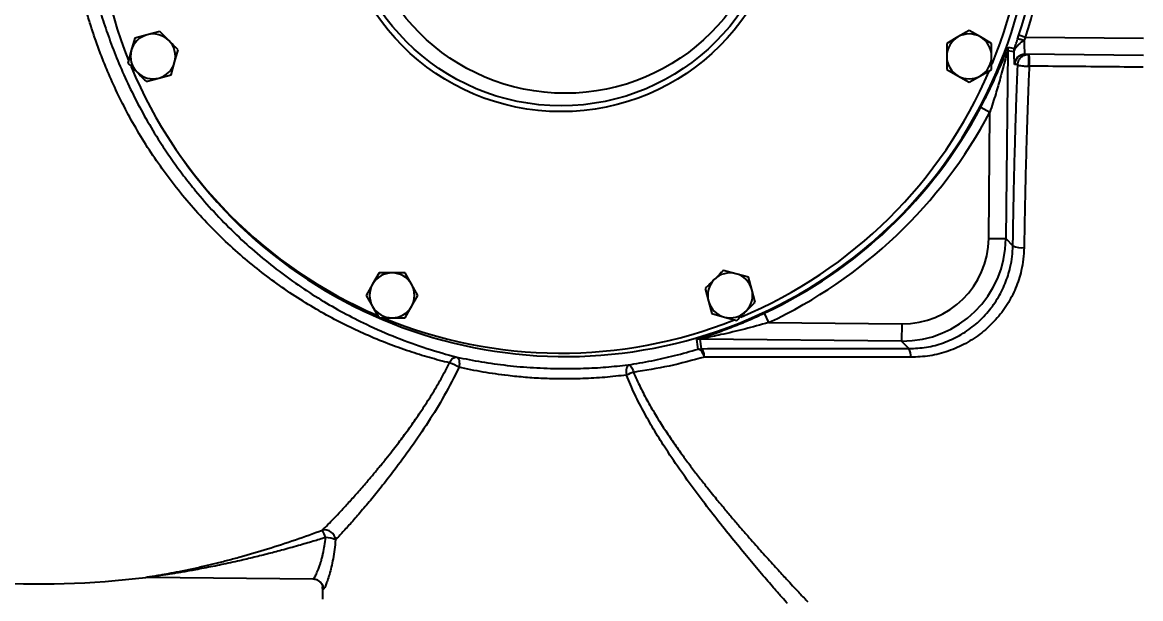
# Model space of a CAD drawing. Header units: millimetres. Extents: x 1486 to 4728, y 464 to 2757.
# Drawn here: x 2754.1 to 3078.2, y 871.5 to 1038.6 of the extents above; entities that cross this region are included whole.
import ezdxf

# ---------------------------------------------------------------- set-up
doc = ezdxf.new("R2010")
doc.units = ezdxf.units.MM
doc.layers.add('AM_5', color=3, linetype='Continuous', lineweight=25)
doc.styles.add('SLDTEXTSTYLE1', font='txt.shx', dxfattribs={"width": 0.7, "bigfont": 'gbcbig.shx'})
doc.dimstyles.new('SLDDIMSTYLE12$0', dxfattribs={"dimtxt": 12, "dimasz": 10, "dimexe": 0, "dimexo": 0.0625, "dimgap": 0.875, "dimtad": 1, "dimdec": 1, "dimlfac": 1.8, "dimrnd": 1e-09, "dimzin": 12, "dimdsep": 46, "dimtxsty": 'SLDTEXTSTYLE1', "dimcen": 0.09, "dimdle": 8.16, "dimclrd": 3, "dimclre": 3, "dimadec": 0, "dimazin": 3, "dimtfac": 1, "dimtdec": 1, "dimtofl": 0, "dimtmove": 0, "dimatfit": 3, "dimfxl": 0, "dimfrac": 2, "dimtolj": 1, "dimlwd": 5, "dimlwe": 5, "dimarcsym": 0})

# ---------------------------------------------------------------- blocks, each defined once
blk = doc.blocks.new('*D60')
at = {"layer": 'AM_5', "color": 3, "lineweight": 5, "transparency": 16777216}
blk.add_line((2394.29, 989.73), (2394.29, 1292.28), dxfattribs=at)
at = {"layer": 'AM_5', "color": 3, "linetype": 'Continuous', "lineweight": 5, "transparency": 16777216}
for p, q in [((2404.29, 1292.28), (2901.41, 1292.28)), ((2911.41, 1077.73), (2911.41, 1292.28))]:
    blk.add_line(p, q, dxfattribs=at)
at = {"layer": 'AM_5', "color": 3, "transparency": 16777216}
for points in [[(2404.29, 1293.94), (2404.29, 1290.61), (2394.29, 1292.28)], [(2901.41, 1293.94), (2901.41, 1290.61), (2911.41, 1292.28)]]:
    blk.add_solid(points, dxfattribs=at)
at = {"layer": 'Defpoints', "color": 0, "transparency": 16777216}
for p in [(2911.41, 1292.28), (2911.41, 1077.67), (2394.29, 989.67)]:
    blk.add_point(p, dxfattribs=at)
at = {"layer": 'AM_5', "color": 0, "transparency": 16777216, "insert": (2590.74, 1306.87), "char_height": 12, "width": 2.3333, "attachment_point": 5, "style": 'SLDTEXTSTYLE1'}
blk.add_mtext('\\A1;{\\H2.28571x;520}', dxfattribs=at)
blk = doc.blocks.new('*D56')
at = {"layer": 'AM_5', "color": 3, "lineweight": 5, "transparency": 16777216}
blk.add_line((2911.34, 1077.67), (2636.54, 1077.67), dxfattribs=at)
at = {"layer": 'AM_5', "color": 3, "linetype": 'Continuous', "lineweight": 5, "transparency": 16777216}
for p, q in [((2636.54, 1067.67), (2636.54, 748.79)), ((2909.45, 738.79), (2636.54, 738.79))]:
    blk.add_line(p, q, dxfattribs=at)
at = {"layer": 'AM_5', "color": 3, "transparency": 16777216}
for points in [[(2634.87, 1067.67), (2638.2, 1067.67), (2636.54, 1077.67)], [(2634.87, 748.79), (2638.2, 748.79), (2636.54, 738.79)]]:
    blk.add_solid(points, dxfattribs=at)
at = {"layer": 'Defpoints', "color": 0, "transparency": 16777216}
for p in [(2911.41, 1077.67), (2636.54, 738.79), (2909.51, 738.79)]:
    blk.add_point(p, dxfattribs=at)
at = {"layer": 'AM_5', "color": 0, "transparency": 16777216, "insert": (2621.95, 886.35), "char_height": 12, "attachment_point": 5, "rotation": 90, "style": 'SLDTEXTSTYLE1'}
blk.add_mtext('\\A1;{\\H2.28571x;340}', dxfattribs=at)

msp = doc.modelspace()

# ---------------------------------------------------------------- linework, layer by layer
at = {"color": 7, "linetype": 'Continuous', "lineweight": 25}
for p, q in [((2786.673, 1033.99), (2785.701, 1030.365)), ((2790.298, 1034.962), (2786.673, 1033.99)), ((2793.923, 1035.933), (2790.298, 1034.962)), ((3025.243, 1034.312), (3021.993, 1032.436)), ((3028.493, 1036.189), (3025.243, 1034.312)), ((3031.743, 1034.312), (3028.493, 1036.189)), ((3034.993, 1032.436), (3031.743, 1034.312)), ((3042.513, 1033.663), (3042.918, 1034.902)), ((3042.918, 1034.902), (3044.819, 1034.284)), ((3044.819, 1034.284), (3044.411, 1033.387)), ((3044.819, 1034.284), (3079.009, 1033.967)), ((2798.258, 1027.001), (2799.23, 1030.626)), ((2785.701, 1030.365), (2784.73, 1026.74)), ((3039.642, 1030.338), (3039.138, 975.866)), ((3041.42, 1030.019), (3039.642, 1030.338)), ((3078.963, 1028.968), (3044.648, 1029.285)), ((2797.287, 1023.376), (2798.258, 1027.001)), ((3021.993, 1024.93), (3025.243, 1023.054)), ((3031.743, 1023.054), (3034.993, 1024.93)), ((3042.574, 1026.304), (3041.622, 1026.313)), ((3045.701, 1025.848), (3045.879, 1025.849)), ((2790.037, 1021.433), (2793.662, 1022.405)), ((2793.662, 1022.405), (2797.287, 1023.376)), ((3025.243, 1023.054), (3028.493, 1021.177)), ((3028.493, 1021.177), (3031.743, 1023.054)), ((3031.83, 1013.934), (3034.48, 1012.531)), ((3034.141, 975.912), (3034.48, 1012.531)), ((3034.141, 975.912), (3039.138, 975.866)), ((3039.138, 975.866), (3041.153, 973.813)), ((2857.5, 965.91), (2855.624, 962.66)), ((2866.882, 962.66), (2865.006, 965.91)), ((2960.902, 965.688), (2957.277, 966.66)), ((2964.527, 964.717), (2960.902, 965.688)), ((2855.624, 962.66), (2853.747, 959.41)), ((2868.759, 959.41), (2866.882, 962.66)), ((2965.499, 961.092), (2964.527, 964.717)), ((2853.747, 959.41), (2855.624, 956.16)), ((2866.882, 956.16), (2868.759, 959.41)), ((2951.97, 961.353), (2952.941, 957.728)), ((2966.47, 957.467), (2965.499, 961.092)), ((2855.624, 956.16), (2857.5, 952.91)), ((2865.006, 952.91), (2866.882, 956.16)), ((2952.941, 957.728), (2953.913, 954.103)), ((2953.913, 954.103), (2957.538, 953.131)), ((2957.538, 953.131), (2961.163, 952.16)), ((2969.094, 954.233), (2970.364, 951.517)), ((2970.364, 951.517), (3008.926, 951.16)), ((3008.926, 951.16), (3008.88, 946.163)), ((2949.55, 946.585), (2949.599, 946.617)), ((3008.88, 946.163), (2950.415, 946.704)), ((2950.415, 946.704), (2950.793, 943.954)), ((2949.935, 943.837), (2950.793, 943.954)), ((3011.037, 943.966), (3008.88, 946.163)), ((2789.867, 877.658), (2790.262, 877.681)), ((2790.262, 877.681), (2838.333, 877.236)), ((2838.333, 877.236), (2838.989, 877.148)), ((2841.135, 874.923), (2841.102, 871.308))]:
    msp.add_line(p, q, dxfattribs=at)
at = {"color": 7, "linetype": 'Continuous', "lineweight": 25, "flags": 128}
for points in [[(2951.775, 941.525), (2951.586, 942.026), (2951.37, 942.492), (2951.134, 942.908), (2950.886, 943.26), (2950.634, 943.536), (2950.386, 943.728), (2950.151, 943.83), (2949.935, 943.837)], [(2880.036, 941.489), (2880.244, 941.374), (2880.423, 941.167), (2880.568, 940.875), (2880.674, 940.508), (2880.736, 940.078), (2880.754, 939.598), (2880.727, 939.085), (2880.655, 938.556)], [(2929.636, 939.262), (2929.858, 939.235), (2930.084, 939.127), (2930.309, 938.941), (2930.527, 938.683), (2930.73, 938.36), (2930.915, 937.981), (2931.075, 937.555), (2931.206, 937.095)]]:
    msp.add_lwpolyline(points, dxfattribs=at)
at = {"color": 7, "linetype": 'Continuous', "lineweight": 25}
for centre, radius in [((2910.237, 1077.667), 65), ((2910.237, 1077.667), 63.318), ((2911.406, 1077.667), 59.677)]:
    msp.add_circle(centre, radius, dxfattribs=at)
for centre, radius, start, end in [((2911.406, 1077.667), 135.984, 212.60173, 21.68503), ((2910.237, 1077.667), 135, 337.69714, 21.79497), ((2911.406, 1077.667), 138.29, 341.98662, 17.99488), ((2911.406, 1077.667), 140.289, 341.98662, 17.99488), ((2910.237, 1077.667), 135, 180, 201.81807), ((2791.98, 1028.683), 6.5, 105, 165), ((2791.98, 1028.683), 6.5, 45, 105), ((3028.493, 1028.683), 6.5, 120, 180), ((3028.493, 1028.683), 6.5, 60, 120), ((3028.493, 1028.683), 6.5, 0, 60), ((2791.98, 1028.683), 6.5, 345, 45), ((3042.644, 1030.31), 3.002, 160.16978, 179.45781), ((3324.654, 2584.815), 1579.383, 259.610153, 259.675889), ((3042.119, 1030.87), 0.533, 165.65502, 200.31928), ((2791.98, 1028.683), 6.5, 165, 225), ((3028.493, 1028.683), 6.5, 180, 240), ((3028.493, 1028.683), 6.5, 300, 0), ((3044.621, 1026.286), 2.999, 89.48721, 179.4872), ((3018.88, 1027.427), 26.868, 356.6307, 3.94416), ((3037.984, 1027.252), 8.019, 349.92227, 14.61049), ((2910.237, 1077.667), 135, 202.64746, 246.75913), ((2791.98, 1028.683), 6.5, 225, 285), ((2791.98, 1028.683), 6.5, 285, 345), ((2910.237, 1077.667), 135, 292.70574, 336.77891), ((3028.493, 1028.683), 6.5, 240, 300), ((2911.406, 1077.667), 136.249, 295.04967, 332.11054), ((2911.406, 1077.667), 139.247, 295.04967, 332.11054), ((3043.677, 978.865), 5.648, 243.45041, 277.40401), ((2861.253, 959.41), 6.5, 90, 150), ((2861.253, 959.41), 6.5, 30, 90), ((2959.22, 959.41), 6.5, 75, 135), ((2959.22, 959.41), 6.5, 15, 75), ((2861.253, 959.41), 6.5, 150, 210), ((2861.253, 959.41), 6.5, 330, 30), ((2959.22, 959.41), 6.5, 135, 195), ((2959.22, 959.41), 6.5, 315, 15), ((2861.253, 959.41), 6.5, 210, 270), ((2861.253, 959.41), 6.5, 270, 330), ((2959.22, 959.41), 6.5, 195, 255), ((2910.237, 1077.667), 135, 247.60479, 291.73669), ((2959.22, 959.41), 6.5, 255, 315), ((2950.388, 943.702), 3.002, 89.48008, 106.21435), ((1133.468, 690.561), 1834.04, 7.937744, 8.024427), ((3007.482, 941.953), 4.085, 352.91867, 29.51419), ((2880.144, 939.205), 2.287, 92.71565, 164.62279), ((2873.749, 927.182), 13.306, 58.73412, 71.64587), ((2932.512, 937.314), 3.474, 145.88089, 197.01279), ((2939.467, 913.256), 25.229, 109.11281, 114.03823), ((2841.707, 888.238), 3.172, 5.50724, 102.02368), ((2831.036, 885.435), 11.622, 18.95037, 30.53824), ((2841.892, 882.268), 6.943, 64.65692, 88.87872), ((2758.977, 1128.051), 252.291, 266.28025, 277.03387)]:
    msp.add_arc(centre, radius, start, end, dxfattribs=at)
for centre, major_axis, ratio, start_param, end_param in [((3044.694, 1034.285), (0.046, 5), 0.0558732, 1.7519417, 3.1415927), ((3041.696, 1034.313), (0.074, 8), 0.0349208, 2.1376065, 3.1415927), ((3009.127, 976.174), (-21.033, 21.426), 0.9991879, 2.3568035, 3.9263818), ((3009.127, 976.174), (-17.535, 17.862), 0.9987828, 2.3568035, 3.9263818)]:
    msp.add_ellipse(centre, major_axis=major_axis, ratio=ratio, start_param=start_param, end_param=end_param, dxfattribs=at)
for points, knots in [([(2769.301, 1067.467), (2769.348, 1067.9), (2769.47, 1069.036), (2769.783, 1069.526), (2770.192, 1069.068), (2770.682, 1067.359), (2771.286, 1064.48), (2772.007, 1060.776), (2772.861, 1056.616), (2773.831, 1052.268), (2775.051, 1047.373), (2776.579, 1041.956), (2778.457, 1036.11), (2780.742, 1029.874), (2783.472, 1023.34), (2786.677, 1016.603), (2790.366, 1009.77), (2794.063, 1003.718), (2797.601, 998.483), (2800.84, 994.054), (2804.815, 989.029), (2809.653, 983.474), (2815.374, 977.613), (2821.417, 972.085), (2827.63, 967.01), (2834.065, 962.324), (2840.555, 958.117), (2847.165, 954.316), (2854.485, 950.596), (2862.588, 947.075), (2871.38, 943.881), (2877.148, 942.287), (2880.036, 941.489)], [0, 0, 0, 0, 0.0260755, 0.068472, 0.110802, 0.1531098, 0.1954668, 0.2377341, 0.2695275, 0.3011026, 0.332991, 0.3646388, 0.3963559, 0.4278961, 0.4596743, 0.4914516, 0.523018, 0.5548504, 0.5758832, 0.5971224, 0.6186428, 0.6500297, 0.6821661, 0.7136009, 0.745887, 0.7773261, 0.8096086, 0.8409322, 0.8729902, 0.9148954, 0.957384, 1, 1, 1, 1]), ([(2818.044, 970.526), (2816.118, 972.231), (2812.293, 975.617), (2806.876, 981.108), (2801.724, 986.876), (2796.899, 992.914), (2792.439, 999.148), (2788.393, 1005.475), (2784.766, 1011.843), (2781.547, 1018.205), (2779, 1023.894), (2776.981, 1028.916), (2775.393, 1033.249), (2773.991, 1037.452), (2772.791, 1041.406), (2771.751, 1045.165), (2770.878, 1048.606), (2770.126, 1051.821), (2769.541, 1054.504), (2769.065, 1056.798), (2768.682, 1058.699), (2768.342, 1060.404), (2768.037, 1061.914), (2767.715, 1063.432), (2767.379, 1064.849), (2767.041, 1065.841), (2766.818, 1066.284), (2766.719, 1066.171), (2766.713, 1066.163)], [0, 0, 0, 0, 0.0480954, 0.0954717, 0.1424738, 0.1905592, 0.2379894, 0.2849148, 0.3322397, 0.3795362, 0.4272326, 0.4621107, 0.4977858, 0.5328379, 0.5690464, 0.6037861, 0.6400248, 0.6744622, 0.710758, 0.7382559, 0.7672237, 0.7957038, 0.8238511, 0.8536795, 0.8978242, 0.9453463, 0.9962478, 1, 1, 1, 1]), ([(2796.576, 1033.279), (2795.71, 1034.145), (2794.821, 1035.035), (2793.946, 1035.909), (2793.923, 1035.933)], [0, 0, 0, 0, 0.9730048, 1, 1, 1, 1]), ([(3042.513, 1033.663), (3042.559, 1033.692), (3042.653, 1033.75), (3043.1, 1033.715), (3043.706, 1033.597), (3044.176, 1033.457), (3044.411, 1033.387)], [0, 0, 0, 0, 0.2500015, 0.500002, 0.7500015, 1, 1, 1, 1]), ([(2799.23, 1030.626), (2799.008, 1030.847), (2798.131, 1031.724), (2797.241, 1032.614), (2796.576, 1033.279)], [0, 0, 0, 0, 0.2530667, 1, 1, 1, 1]), ([(3021.993, 1032.436), (3021.993, 1032.122), (3021.993, 1030.883), (3021.993, 1029.623), (3021.993, 1028.683)], [0, 0, 0, 0, 0.2530667, 1, 1, 1, 1]), ([(3031.83, 1013.934), (3032.657, 1015.536), (3034.311, 1018.742), (3036.243, 1022.92), (3037.738, 1026.377), (3038.74, 1028.794), (3039.4, 1030.42), (3039.737, 1031.213), (3039.795, 1031.293), (3039.82, 1031.328)], [0, 0, 0, 0, 0.2471586, 0.4942516, 0.6433281, 0.7917771, 0.8949186, 0.9533643, 1, 1, 1, 1]), ([(3034.993, 1028.683), (3034.993, 1029.623), (3034.993, 1030.883), (3034.993, 1032.122), (3034.993, 1032.436)], [0, 0, 0, 0, 0.7469333, 1, 1, 1, 1]), ([(3041.42, 1030.019), (3041.42, 1030.023), (3041.426, 1030.356), (3041.515, 1030.681), (3041.602, 1031.002)], [0, 0, 0, 0, 0.0113379, 1, 1, 1, 1]), ([(3041.619, 1030.685), (3041.526, 1030.47), (3041.432, 1030.252), (3041.421, 1030.022), (3041.42, 1030.019)], [0, 0, 0, 0, 0.988646, 1, 1, 1, 1]), ([(3041.602, 1031.002), (3041.63, 1031.076), (3041.761, 1031.43), (3042.074, 1032.342), (3042.341, 1033.146), (3042.513, 1033.663)], [0, 0, 0, 0, 0.0857974, 0.4114987, 1, 1, 1, 1]), ([(3044.411, 1033.387), (3043.856, 1032.973), (3043.023, 1032.353), (3042.079, 1031.379), (3041.773, 1030.917), (3041.619, 1030.685)], [0, 0, 0, 0, 0.498626, 0.748287, 1, 1, 1, 1]), ([(3021.993, 1028.683), (3021.993, 1027.459), (3021.993, 1026.201), (3021.993, 1024.964), (3021.993, 1024.93)], [0, 0, 0, 0, 0.97300478, 1, 1, 1, 1]), ([(3039.642, 1030.338), (3039.634, 1030.326), (3039.621, 1030.305), (3039.551, 1030.073), (3039.354, 1029.341), (3038.918, 1027.64), (3038.281, 1025.21), (3037.353, 1021.817), (3036.122, 1017.581), (3035.056, 1014.303), (3034.48, 1012.531)], [0, 0, 0, 0, 0.0195494, 0.0331409, 0.0802873, 0.1758773, 0.3274564, 0.4794382, 0.7186455, 1, 1, 1, 1]), ([(3034.993, 1024.93), (3034.993, 1024.964), (3034.993, 1026.201), (3034.993, 1027.459), (3034.993, 1028.683)], [0, 0, 0, 0, 0.0269953, 1, 1, 1, 1]), ([(3042.574, 1026.304), (3042.575, 1026.307), (3042.575, 1026.314), (3042.575, 1026.324), (3042.576, 1026.337), (3042.577, 1026.354), (3042.578, 1026.382), (3042.581, 1026.424), (3042.587, 1026.49), (3042.598, 1026.593), (3042.623, 1026.755), (3042.682, 1027.022), (3042.861, 1027.553), (3043.3, 1028.261), (3044.039, 1028.861), (3044.734, 1029.149), (3045.245, 1029.262), (3045.544, 1029.271), (3045.684, 1029.275)], [0, 0, 0, 0, 0.00213552, 0.00466849, 0.00722082, 0.01116908, 0.01727817, 0.0267362, 0.04139976, 0.06421255, 0.1000087, 0.15744131, 0.25588711, 0.48966094, 0.70782428, 0.83342761, 0.92199918, 1, 1, 1, 1]), ([(2784.73, 1026.74), (2784.754, 1026.717), (2785.628, 1025.842), (2786.518, 1024.953), (2787.384, 1024.087)], [0, 0, 0, 0, 0.0269953, 1, 1, 1, 1]), ([(2787.384, 1024.087), (2788.049, 1023.422), (2788.939, 1022.532), (2789.816, 1021.655), (2790.037, 1021.433)], [0, 0, 0, 0, 0.7469333, 1, 1, 1, 1]), ([(3041.153, 973.813), (3041.197, 976.539), (3041.286, 981.991), (3041.448, 990.038), (3041.632, 997.93), (3041.821, 1004.957), (3042.007, 1011.084), (3042.185, 1016.401), (3042.374, 1021.517), (3042.508, 1024.708), (3042.574, 1026.304)], [0, 0, 0, 0, 0.1393681, 0.2787363, 0.4221541, 0.565572, 0.6732645, 0.780957, 0.8904785, 1, 1, 1, 1]), ([(3042.574, 1026.304), (3042.575, 1026.304), (3042.575, 1026.303), (3042.575, 1026.302), (3042.576, 1026.3), (3042.577, 1026.298), (3042.579, 1026.294), (3042.582, 1026.288), (3042.588, 1026.28), (3042.6, 1026.266), (3042.626, 1026.244), (3042.687, 1026.207), (3042.87, 1026.132), (3043.313, 1026.026), (3044.055, 1025.929), (3044.751, 1025.878), (3045.262, 1025.855), (3045.561, 1025.85), (3045.701, 1025.848)], [0, 0, 0, 0, 0.0021399, 0.0046742, 0.0072301, 0.0111847, 0.0173054, 0.0267853, 0.0414922, 0.0643933, 0.100375, 0.1582086, 0.2575585, 0.4895782, 0.7074963, 0.833144, 0.9218448, 1, 1, 1, 1]), ([(3045.879, 1025.849), (3045.807, 1024.224), (3045.664, 1020.973), (3045.459, 1015.654), (3045.264, 1010.024), (3045.078, 1004.033), (3044.911, 997.968), (3044.761, 991.882), (3044.629, 985.836), (3044.508, 979.63), (3044.439, 975.386), (3044.405, 973.265)], [0, 0, 0, 0, 0.1129349, 0.2258698, 0.3411005, 0.4563312, 0.5741729, 0.6796968, 0.7852206, 0.8926103, 1, 1, 1, 1]), ([(3078.92, 1025.557), (3075.229, 1025.591), (3067.854, 1025.659), (3056.827, 1025.757), (3049.521, 1025.818), (3045.879, 1025.849)], [0, 0, 0, 0, 0.3344331, 0.6681512, 1, 1, 1, 1]), ([(3011.037, 943.966), (3012.736, 944.048), (3016.132, 944.213), (3021.074, 945.547), (3025.724, 947.657), (3029.972, 950.535), (3033.681, 954.114), (3036.729, 958.229), (3039.018, 962.758), (3040.344, 966.957), (3041.007, 970.673), (3041.104, 972.767), (3041.153, 973.813)], [0, 0, 0, 0, 0.109353, 0.2187142, 0.3280632, 0.4374004, 0.546481, 0.6555284, 0.7606059, 0.865666, 0.9328316, 1, 1, 1, 1]), ([(3044.405, 973.265), (3044.353, 972.146), (3044.248, 969.909), (3043.525, 965.939), (3042.078, 961.457), (3039.577, 956.622), (3036.251, 952.237), (3032.198, 948.422), (3027.562, 945.36), (3022.483, 943.118), (3017.092, 941.704), (3013.388, 941.534), (3011.536, 941.449)], [0, 0, 0, 0, 0.0664835, 0.1329651, 0.2373496, 0.3417564, 0.4506729, 0.5596283, 0.669444, 0.7792789, 0.8896403, 1, 1, 1, 1]), ([(2877.939, 939.811), (2875.987, 940.311), (2872.119, 941.3), (2866.153, 943.168), (2859.979, 945.384), (2853.776, 947.95), (2847.573, 950.863), (2841.524, 954.059), (2835.428, 957.664), (2829.416, 961.644), (2823.586, 965.908), (2819.86, 969.013), (2818.044, 970.526)], [0, 0, 0, 0, 0.0983606, 0.1949021, 0.2961379, 0.402868, 0.4994826, 0.6007187, 0.7010737, 0.8024625, 0.9037741, 1, 1, 1, 1]), ([(2861.253, 965.91), (2860.029, 965.91), (2858.771, 965.91), (2857.534, 965.91), (2857.5, 965.91)], [0, 0, 0, 0, 0.97300478, 1, 1, 1, 1]), ([(2865.006, 965.91), (2864.692, 965.91), (2863.453, 965.91), (2862.193, 965.91), (2861.253, 965.91)], [0, 0, 0, 0, 0.2530667, 1, 1, 1, 1]), ([(2957.277, 966.66), (2957.056, 966.438), (2956.179, 965.561), (2955.289, 964.671), (2954.624, 964.006)], [0, 0, 0, 0, 0.2530667, 1, 1, 1, 1]), ([(2954.624, 964.006), (2953.758, 963.14), (2952.868, 962.251), (2951.994, 961.376), (2951.97, 961.353)], [0, 0, 0, 0, 0.9730048, 1, 1, 1, 1]), ([(2963.816, 954.814), (2964.481, 955.479), (2965.371, 956.369), (2966.248, 957.246), (2966.47, 957.467)], [0, 0, 0, 0, 0.7469333, 1, 1, 1, 1]), ([(2857.5, 952.91), (2857.534, 952.91), (2858.771, 952.91), (2860.029, 952.91), (2861.253, 952.91)], [0, 0, 0, 0, 0.0269953, 1, 1, 1, 1]), ([(2861.253, 952.91), (2862.193, 952.91), (2863.453, 952.91), (2864.692, 952.91), (2865.006, 952.91)], [0, 0, 0, 0, 0.7469333, 1, 1, 1, 1]), ([(2949.599, 946.617), (2949.732, 946.67), (2949.998, 946.775), (2951.212, 947.184), (2953.082, 947.809), (2956.187, 948.888), (2960.002, 950.316), (2964.561, 952.17), (2967.585, 953.546), (2969.094, 954.233)], [0, 0, 0, 0, 0.0525833, 0.1042487, 0.233588, 0.352354, 0.5677926, 0.7842244, 1, 1, 1, 1]), ([(2961.163, 952.16), (2961.186, 952.184), (2962.061, 953.058), (2962.95, 953.948), (2963.816, 954.814)], [0, 0, 0, 0, 0.0269953, 1, 1, 1, 1]), ([(2970.364, 951.517), (2968.054, 950.875), (2963.437, 949.591), (2957.988, 948.322), (2954.082, 947.484), (2952.176, 947.093), (2951.045, 946.858), (2950.64, 946.769), (2950.447, 946.722), (2950.426, 946.71), (2950.415, 946.704)], [0, 0, 0, 0, 0.3307571, 0.661265, 0.7793778, 0.9018744, 0.946098, 0.9683612, 0.9854268, 1, 1, 1, 1]), ([(2929.636, 939.262), (2931.934, 939.64), (2936.436, 940.381), (2943.211, 941.903), (2947.673, 943.186), (2949.935, 943.837)], [0, 0, 0, 0, 0.3393773, 0.6649808, 1, 1, 1, 1]), ([(2950.793, 943.954), (2955.687, 943.969), (2965.475, 943.998), (2980.463, 944.012), (2995.639, 944.004), (3005.904, 943.978), (3011.037, 943.966)], [0, 0, 0, 0, 0.24906391, 0.49812915, 0.74906425, 1, 1, 1, 1]), ([(2841.046, 891.34), (2841.567, 891.855), (2842.606, 892.882), (2844.436, 894.768), (2846.449, 896.898), (2848.712, 899.358), (2851.222, 902.164), (2853.253, 904.502), (2854.651, 906.144), (2855.377, 907.004), (2856.098, 907.865), (2856.822, 908.737), (2857.575, 909.652), (2858.47, 910.752), (2859.723, 912.309), (2861.215, 914.2), (2862.783, 916.236), (2864.218, 918.141), (2865.619, 920.043), (2867.03, 922.008), (2868.455, 924.046), (2870.364, 926.859), (2872.744, 930.554), (2875.463, 935.095), (2877.123, 938.258), (2877.939, 939.811)], [0, 0, 0, 0, 0.0628863, 0.12533, 0.1861755, 0.2506526, 0.3205742, 0.3900146, 0.4080073, 0.4267181, 0.4447532, 0.4619663, 0.480551, 0.500495, 0.5279516, 0.5724103, 0.6093584, 0.6421563, 0.6769653, 0.7117848, 0.7459499, 0.782583, 0.8550108, 0.9287697, 1, 1, 1, 1]), ([(2880.036, 941.489), (2882.391, 941.02), (2887.077, 940.086), (2894.554, 939.068), (2902.249, 938.364), (2907.485, 938.236), (2910.115, 938.172)], [0, 0, 0, 0, 0.2508376, 0.4992015, 0.7483815, 1, 1, 1, 1]), ([(2951.776, 941.525), (2948.355, 940.593), (2941.505, 938.726), (2934.642, 937.639), (2931.206, 937.095)], [0, 0, 0, 0, 0.4994781, 1, 1, 1, 1]), ([(3011.536, 941.449), (3009.57, 941.456), (3003.669, 941.478), (2993.886, 941.505), (2980.955, 941.528), (2966.863, 941.538), (2956.808, 941.529), (2951.776, 941.525)], [0, 0, 0, 0, 0.0968115, 0.2904543, 0.4843107, 0.7418988, 1, 1, 1, 1]), ([(2880.655, 938.556), (2879.262, 935.79), (2876.485, 930.278), (2871.74, 922.575), (2866.813, 915.29), (2862.354, 909.245), (2858.516, 904.315), (2855.335, 900.39), (2852.296, 896.774), (2849.482, 893.543), (2846.926, 890.708), (2845.549, 889.262), (2844.864, 888.542)], [0, 0, 0, 0, 0.1251004, 0.2493928, 0.3739918, 0.4994655, 0.5830665, 0.6665381, 0.7493203, 0.8336176, 0.9171684, 1, 1, 1, 1]), ([(2910.087, 935.174), (2908.376, 935.208), (2904.963, 935.276), (2899.881, 935.611), (2894.067, 936.193), (2887.553, 937.122), (2882.962, 938.076), (2880.655, 938.556)], [0, 0, 0, 0, 0.1675022, 0.3339699, 0.5008822, 0.7492364, 1, 1, 1, 1]), ([(2910.115, 938.172), (2912.319, 938.181), (2916.725, 938.198), (2923.279, 938.572), (2927.517, 939.032), (2929.636, 939.262)], [0, 0, 0, 0, 0.3333806, 0.6665454, 1, 1, 1, 1]), ([(2931.206, 937.095), (2931.845, 935.658), (2933.132, 932.765), (2935.368, 928.557), (2937.744, 924.482), (2940.244, 920.534), (2942.843, 916.678), (2945.368, 913.127), (2947.795, 909.849), (2950.046, 906.901), (2952.533, 903.733), (2954.989, 900.682), (2957.447, 897.704), (2959.654, 895.074), (2961.795, 892.565), (2963.803, 890.243), (2965.724, 888.048), (2967.553, 885.98), (2969.367, 883.948), (2971.099, 882.025), (2972.743, 880.213), (2974.236, 878.58), (2975.799, 876.882), (2977.359, 875.196), (2978.818, 873.63), (2980.207, 872.147), (2981.251, 871.034), (2981.695, 870.565), (2981.625, 870.639), (2981.617, 870.648)], [0, 0, 0, 0, 0.0407708, 0.0820753, 0.1240713, 0.1642771, 0.2052435, 0.2476181, 0.2812635, 0.3159766, 0.3495242, 0.3934236, 0.4270429, 0.4613801, 0.4951175, 0.5272403, 0.5573162, 0.5891294, 0.6194352, 0.6520742, 0.6836084, 0.714046, 0.7433991, 0.7861954, 0.8276454, 0.8678495, 0.930543, 0.9920819, 1, 1, 1, 1]), ([(2929.19, 936.297), (2927.102, 936.06), (2922.95, 935.587), (2916.537, 935.203), (2912.24, 935.184), (2910.087, 935.174)], [0, 0, 0, 0, 0.3354831, 0.6671857, 1, 1, 1, 1]), ([(2975.819, 870.062), (2975.316, 870.633), (2974.297, 871.794), (2972.466, 873.894), (2970.619, 876.031), (2968.836, 878.109), (2966.329, 881.059), (2962.964, 885.073), (2958.686, 890.301), (2954.219, 895.93), (2949.657, 901.907), (2945.105, 908.175), (2940.991, 914.229), (2937.43, 919.89), (2934.367, 925.223), (2931.555, 930.641), (2929.962, 934.452), (2929.19, 936.297)], [0, 0, 0, 0, 0.0595747, 0.1209562, 0.163076, 0.206264, 0.2506137, 0.3332282, 0.4168663, 0.5006421, 0.5835312, 0.6674878, 0.7505293, 0.8140491, 0.874927, 0.9394163, 1, 1, 1, 1]), ([(2789.867, 877.658), (2789.87, 877.659), (2789.88, 877.66), (2790.018, 877.682), (2790.302, 877.726), (2790.65, 877.781), (2791.025, 877.84), (2791.53, 877.921), (2792.193, 878.03), (2793.039, 878.171), (2794.461, 878.414), (2796.656, 878.807), (2799.788, 879.409), (2803.297, 880.14), (2806.848, 880.938), (2810.295, 881.767), (2813.728, 882.642), (2818.711, 883.988), (2825.236, 885.913), (2833.17, 888.491), (2838.444, 890.399), (2841.046, 891.34)], [0, 0, 0, 0, 0.00526226, 0.01732889, 0.03042658, 0.03998442, 0.05033012, 0.0615511, 0.07808269, 0.09656222, 0.11707484, 0.16763141, 0.22824004, 0.29910912, 0.36768872, 0.42849794, 0.49239051, 0.55938851, 0.70603548, 0.85498094, 1, 1, 1, 1]), ([(2842.028, 889.209), (2840.823, 888.841), (2838.199, 888.041), (2833.939, 886.803), (2829.467, 885.561), (2824.995, 884.386), (2820.741, 883.332), (2816.991, 882.453), (2813.836, 881.755), (2811.242, 881.205), (2808.696, 880.688), (2806.199, 880.205), (2803.96, 879.793), (2802.047, 879.455), (2800.414, 879.177), (2798.923, 878.933), (2797.436, 878.697), (2795.979, 878.474), (2794.435, 878.247), (2793.015, 878.046), (2791.86, 877.89), (2791.088, 877.788), (2790.574, 877.721), (2790.295, 877.685), (2790.27, 877.682), (2790.262, 877.681)], [0, 0, 0, 0, 0.0670782, 0.1459645, 0.2366594, 0.3153276, 0.3942305, 0.4727634, 0.5237779, 0.5698863, 0.6173325, 0.6660648, 0.7098277, 0.7432923, 0.7742311, 0.8026509, 0.8285611, 0.8599794, 0.8876847, 0.9204162, 0.9471819, 0.963397, 0.9772634, 0.9928599, 1, 1, 1, 1]), ([(2838.615, 877.45), (2838.62, 877.454), (2838.69, 877.521), (2838.876, 877.816), (2839.165, 878.335), (2839.487, 879.016), (2839.842, 879.855), (2840.2, 880.812), (2840.522, 881.782), (2840.801, 882.705), (2841.049, 883.618), (2841.379, 884.987), (2841.747, 886.807), (2841.934, 888.408), (2842.028, 889.209)], [0, 0, 0, 0, 0.0059714, 0.0954274, 0.1875133, 0.274591, 0.3581668, 0.4583118, 0.5375897, 0.5936895, 0.6653146, 0.7293673, 0.8646273, 1, 1, 1, 1]), ([(2844.864, 888.542), (2844.773, 887.585), (2844.589, 885.671), (2844.156, 883.008), (2843.649, 880.584), (2843.097, 878.468), (2842.549, 876.715), (2842.046, 875.376), (2841.628, 874.506), (2841.409, 874.235), (2841.324, 874.212), (2841.313, 874.209)], [0, 0, 0, 0, 0.1228737, 0.2456638, 0.3686519, 0.4914476, 0.6143904, 0.7369906, 0.8599624, 0.9823992, 1, 1, 1, 1]), ([(2838.333, 877.236), (2838.364, 877.241), (2838.44, 877.254), (2838.549, 877.376), (2838.615, 877.45)], [0, 0, 0, 0, 0.3994785, 1, 1, 1, 1]), ([(2838.373, 877.233), (2838.671, 877.201), (2839.276, 877.135), (2840.052, 876.705), (2840.605, 876.159), (2840.927, 875.626), (2841.08, 875.196), (2841.131, 874.936), (2841.136, 874.837), (2841.135, 874.861), (2841.135, 874.865)], [0, 0, 0, 0, 0.1564907, 0.3172173, 0.4552126, 0.5798095, 0.6978786, 0.8228161, 0.9669648, 1, 1, 1, 1]), ([(2838.614, 877.445), (2838.67, 877.376), (2838.782, 877.238), (2838.94, 877.178), (2839.02, 877.148)], [0, 0, 0, 0, 0.4980236, 1, 1, 1, 1]), ([(2838.989, 877.148), (2839.018, 877.144), (2839.261, 877.114), (2839.784, 876.874), (2840.539, 876.342), (2841.187, 875.392), (2841.271, 874.606), (2841.313, 874.21)], [0, 0, 0, 0, 0.022073, 0.1813679, 0.4187059, 0.7071437, 1, 1, 1, 1]), ([(2841.313, 874.21), (2841.258, 874.232), (2841.15, 874.275), (2841.142, 874.709), (2841.137, 874.923)], [0, 0, 0, 0, 0.5055044, 1, 1, 1, 1])]:
    msp.add_open_spline(points, degree=3, knots=knots, dxfattribs=at)
msp.add_open_spline([(2951.775, 941.525), (2951.741, 941.849), (2951.673, 942.497), (2951.439, 943.273), (2951.138, 943.819), (2950.908, 943.909), (2950.793, 943.954)], degree=3, dxfattribs=at)

# ---------------------------------------------------------------- dimensions: what is measured, and where the dimension line sits
at = {"layer": 'AM_5'}
dim = msp.add_linear_dim(base=(2911.406, 1292.277), p1=(2394.289, 989.667), p2=(2911.406, 1077.667), text='{\\H2.28571x;520}', dimstyle='SLDDIMSTYLE12$0', override={"dimlfac": 1}, dxfattribs=at)
dim.commit()
dim.dimension.update_dxf_attribs({"geometry": '*D60', "text_midpoint": (2590.741, 1292.277), "dimtype": 160})
dim = msp.add_linear_dim(base=(2636.537, 738.788), p1=(2911.406, 1077.667), p2=(2909.508, 738.788), angle=90, text='{\\H2.28571x;340}', dimstyle='SLDDIMSTYLE12$0', override={"dimlfac": 1}, dxfattribs=at)
dim.commit()
dim.dimension.update_dxf_attribs({"geometry": '*D56', "text_midpoint": (2636.537, 886.351), "dimtype": 160})

doc.saveas('drawing.dxf')
